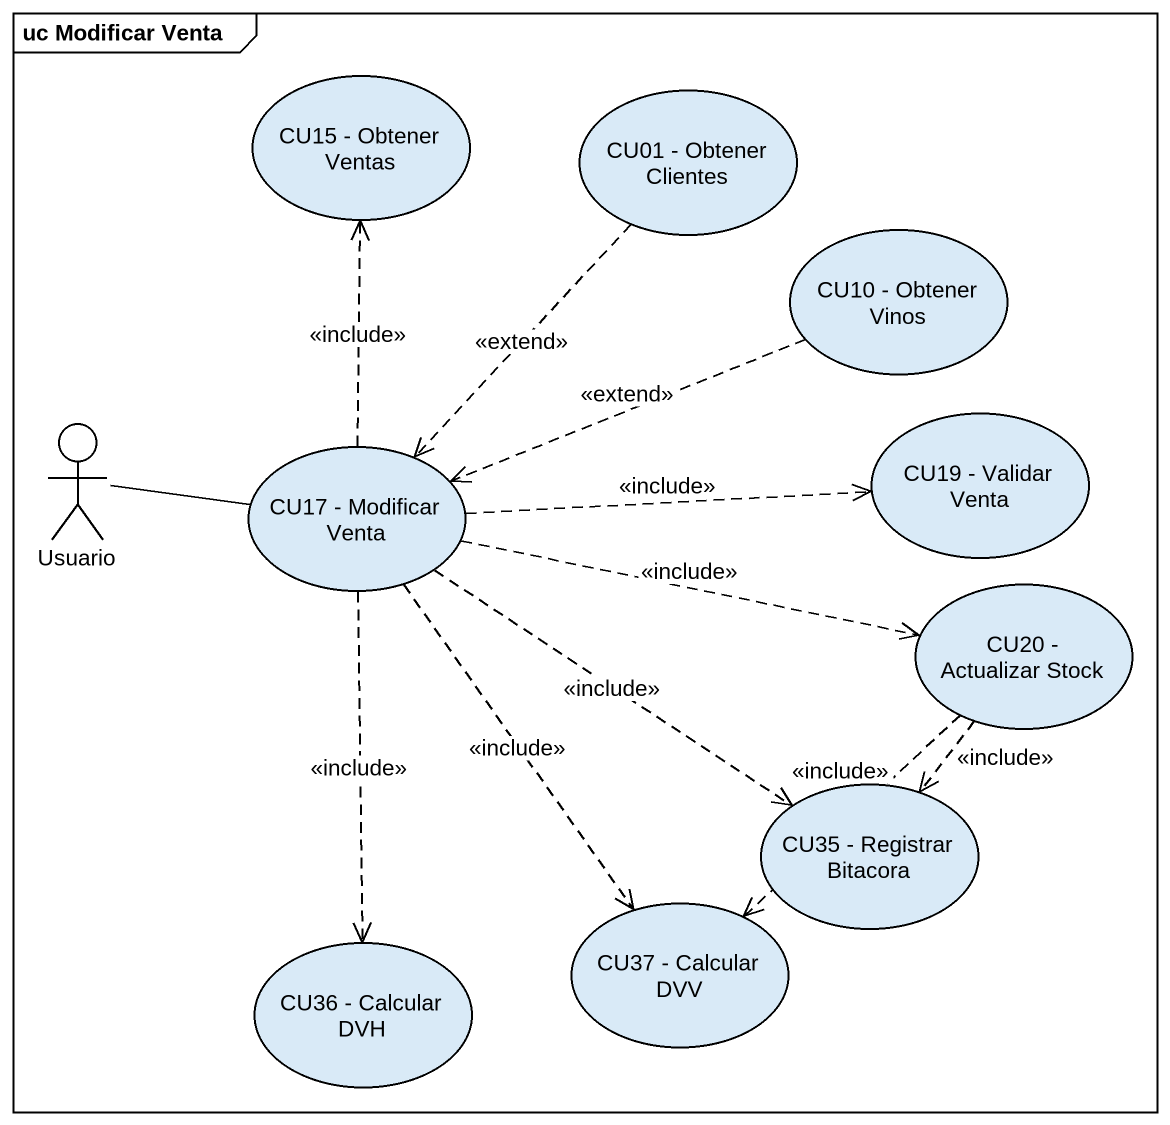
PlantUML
@startuml
mainframe uc Modificar Venta
usecase "CU15 - Obtener Ventas" as CU15_Obtener_Ventas
usecase "CU01 - Obtener Clientes" as CU01_Obtener_Clientes
usecase "CU10 - Obtener Vinos" as CU10_Obtener_Vinos
actor Usuario
usecase "CU19 - Validar Venta" as CU19_Validar_Venta
usecase "CU17 - Modificar Venta" as CU17_Modificar_Venta
usecase "CU20 - Actualizar Stock" as CU20_Actualizar_Stock
usecase "CU35 - Registrar Bitacora" as CU35_Registrar_Bitacora
usecase "CU37 - Calcular DVV" as CU37_Calcular_DVV
usecase "CU36 - Calcular DVH" as CU36_Calcular_DVH
CU01_Obtener_Clientes ..> CU17_Modificar_Venta : <<extend>>
CU10_Obtener_Vinos .left.> CU17_Modificar_Venta : <<extend>>
Usuario -right- CU17_Modificar_Venta
CU17_Modificar_Venta .up.> CU15_Obtener_Ventas : <<include>>
CU17_Modificar_Venta .right.> CU19_Validar_Venta : <<include>>
CU17_Modificar_Venta .right.> CU20_Actualizar_Stock : <<include>>
CU17_Modificar_Venta ..> CU35_Registrar_Bitacora : <<include>>
CU17_Modificar_Venta ..> CU37_Calcular_DVV : <<include>>
CU17_Modificar_Venta ..> CU36_Calcular_DVH : <<include>>
CU20_Actualizar_Stock ..> CU35_Registrar_Bitacora : <<include>>
CU20_Actualizar_Stock ..> CU37_Calcular_DVV : <<include>>
@enduml
